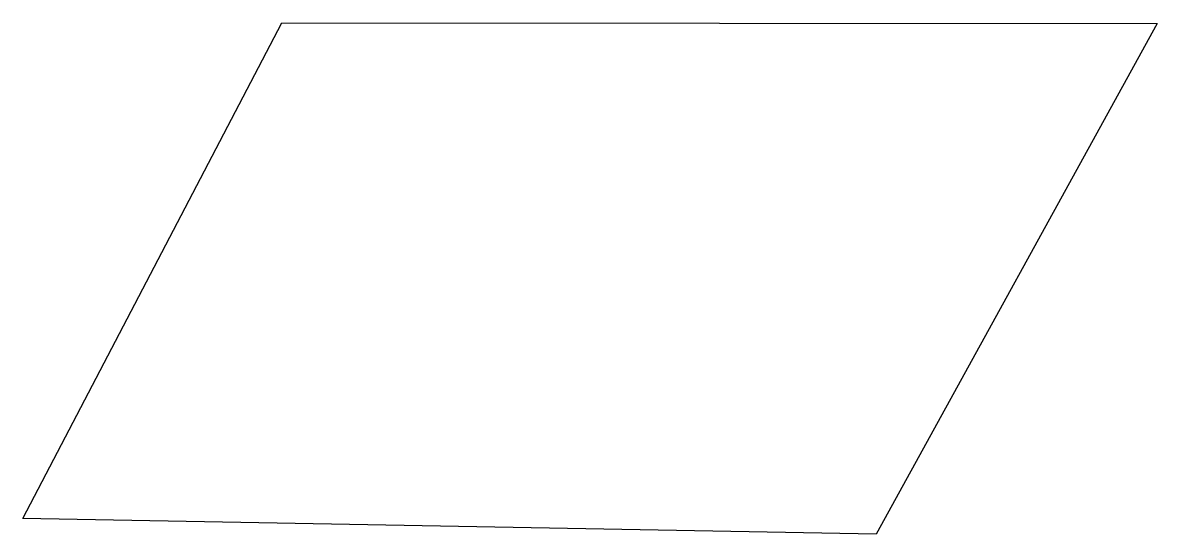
# Model space of a CAD drawing. Header units: millimetres. Extents: x 0 to 120, y 243 to 297.
import ezdxf

# ---------------------------------------------------------------- set-up
doc = ezdxf.new("R2010")
doc.units = ezdxf.units.MM
doc.layers.add('Layer_1', color=7, linetype='CONTINUOUS')

msp = doc.modelspace()

# ---------------------------------------------------------------- linework, layer by layer
at = {"layer": 'Layer_1', "color": 1}
msp.add_lwpolyline([(27.581916, 296.867672), (119.989545, 296.788499), (90.326147, 242.894862), (0.216346, 244.544612)], close=True, dxfattribs=at)

doc.saveas('drawing.dxf')
